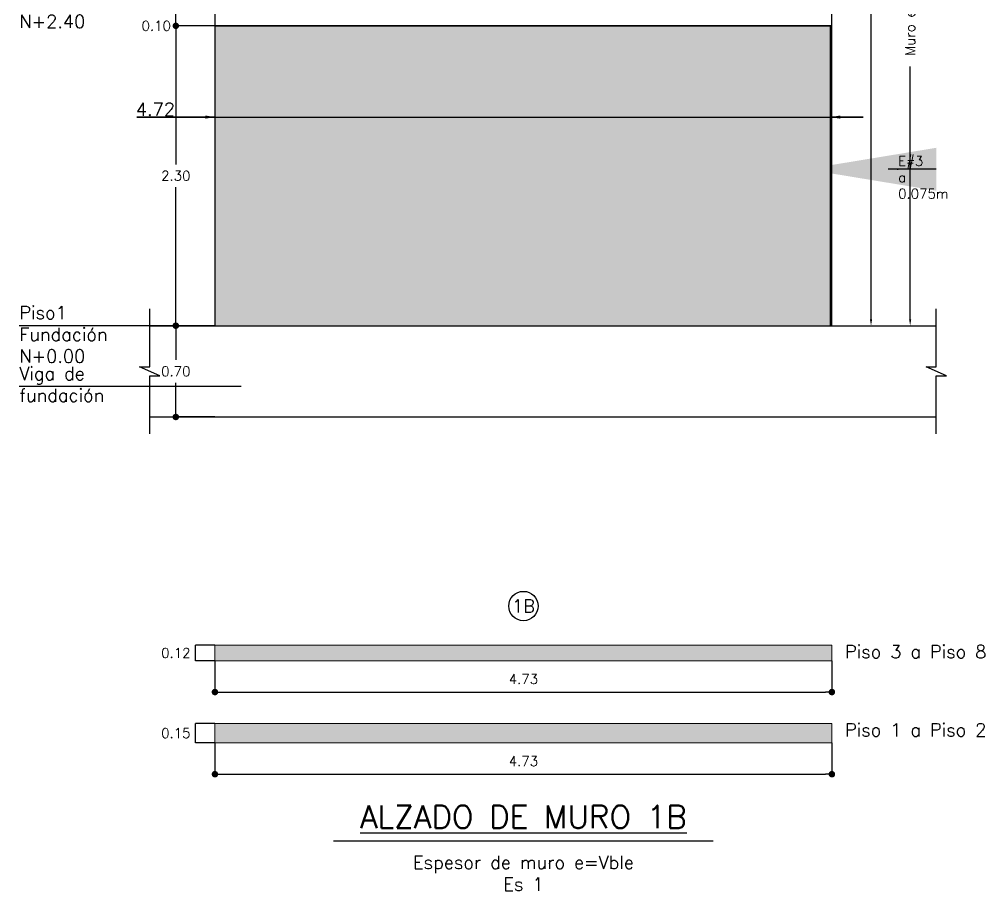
# Model space of a CAD drawing. Header units: millimetres. Extents: x -99999999 to 100000000, y -41 to 20.
# Drawn here: x 13.58 to 20.98, y -4.33 to 2.35 of the extents above; entities that cross this region are included whole.
import ezdxf
from ezdxf import colors
from ezdxf.entities.mleader import LeaderData, LeaderLine
from ezdxf.enums import TextEntityAlignment as Align
from ezdxf.math import Vec2, Vec3

# ---------------------------------------------------------------- set-up
doc = ezdxf.new("R2010")
doc.units = ezdxf.units.MM
doc.header["$LTSCALE"] = 0.01
doc.header["$PDMODE"] = 3
for name, color, linetype in [('FC_BORDES', 4, 'Continuous'), ('FC_COTAS', 1, 'Continuous'), ('FC_ET_VSMM', 3, 'Continuous'), ('FC_HATCH MUROS', 253, 'Continuous'), ('FC_LINEA CORTE', 1, 'Continuous'), ('FC_NUMERO', 11, 'Continuous'), ('FC_R-200', 5, 'Continuous'), ('FC_R-80', 11, 'Continuous')]:
    doc.layers.add(name, color=color, linetype=linetype)
doc.layers.add('FC_MURO CONCRETO', color=7, linetype='Continuous', lineweight=0)
doc.layers.add('FC_TEXTO NO IMPRIMIR', color=252, linetype='Continuous', plot=False)
doc.styles.add('FC_TEXT', font='romans.shx', dxfattribs={"height": 0.002})
doc.styles.add('FC_TEXT1', font='romans.shx')
doc.dimstyles.new('FC_COTAS', dxfattribs={"dimtxt": 0.0015, "dimasz": 0.001, "dimexe": 0, "dimexo": 0, "dimgap": 0.001, "dimtad": 1, "dimtih": 1, "dimtoh": 1, "dimzin": 0, "dimdsep": 46, "dimtxsty": 'FC_TEXT1', "dimblk": 'DOT', "dimcen": 0.09, "dimclrd": 256, "dimclre": 256, "dimclrt": 256, "dimadec": 0, "dimazin": 0, "dimtfac": 1, "dimtix": 1, "dimtmove": 2, "dimatfit": 3, "dimfxl": 1.002, "dimtolj": 1, "dimtzin": 0, "dimlwd": -1, "dimarcsym": 0})
doc.dimstyles.new('FC_COTAS EJES', dxfattribs={"dimtxt": 0.002, "dimasz": 0.0015, "dimexe": 0, "dimexo": 0, "dimgap": 0.001, "dimtad": 1, "dimtih": 1, "dimtoh": 1, "dimzin": 0, "dimdsep": 46, "dimtxsty": 'FC_TEXT1', "dimblk": 'DOT', "dimcen": 0.09, "dimclrd": 256, "dimclre": 256, "dimclrt": 256, "dimadec": 0, "dimazin": 0, "dimtfac": 1, "dimtix": 1, "dimtmove": 2, "dimatfit": 3, "dimfxl": 1.002, "dimtolj": 1, "dimtzin": 0, "dimlwd": -1, "dimarcsym": 0})

# ---------------------------------------------------------------- blocks, each defined once
blk = doc.blocks.new('_Dot')
at = {"color": 0, "linetype": 'ByBlock', "lineweight": -2}
blk.add_line((-0.5, 0), (-1, 0), dxfattribs=at)
at = {"color": 0, "linetype": 'ByBlock', "const_width": 0.5}
blk.add_lwpolyline([(-0.25, 0, 1), (0.25, 0, 1)], format="xyb", close=True, dxfattribs=at)
blk = doc.blocks.new('*D390')
at = {"layer": 'Defpoints', "color": 0, "ltscale": 0.6, "transparency": 16777216}
for p in [(15.08, 0), (14.78, 0), (15.08, -0.7)]:
    blk.add_point(p, dxfattribs=at)
at = {"layer": 'FC_COTAS', "lineweight": -2, "ltscale": 0.6, "transparency": 16777216}
for p, q in [((15.08, 0), (14.78, 0)), ((15.08, -0.7), (14.78, -0.7))]:
    blk.add_line(p, q, dxfattribs=at)
at = {"layer": 'FC_COTAS', "ltscale": 0.6, "transparency": 16777216}
for p, q in [((14.78, -0.05), (14.78, -0.2625)), ((14.78, -0.65), (14.78, -0.4375))]:
    blk.add_line(p, q, dxfattribs=at)
at = {"layer": 'FC_COTAS', "ltscale": 0.6, "transparency": 16777216, "xscale": 0.05, "yscale": 0.05, "zscale": 0.05}
for p, rotation in [((14.78, 0), 90), ((14.78, -0.7), 270)]:
    blk.add_blockref('_Dot', p, dxfattribs=dict(at, rotation=rotation))
at = {"layer": 'FC_COTAS', "ltscale": 0.6, "transparency": 16777216, "insert": (14.78, -0.35), "char_height": 0.075, "attachment_point": 5, "style": 'FC_TEXT1'}
blk.add_mtext('\\A1;0.70', dxfattribs=at)
blk = doc.blocks.new('*U311')
at = {"layer": 'FC_LINEA CORTE'}
blk.add_lwpolyline([(0, -0.0096), (0, -0.00067), (0.00157, -0.00067), (-0.00157, 0.00067), (0, 0.00067), (0, 0.0096)], dxfattribs=at)
blk = doc.blocks.new('FC_B_Nomenclatura')
at = {"layer": 'FC_NUMERO', "color": 0}
blk.add_circle((0, 0), 0.00225, dxfattribs=at)
at = {"layer": 'FC_NUMERO', "color": 0, "style": 'FC_TEXT1'}
blk.add_attdef('N-NUM', text='', height=0.002, dxfattribs=at).set_placement((0, 0), align=Align.MIDDLE_CENTER)
blk = doc.blocks.new('*D391')
at = {"layer": 'Defpoints', "color": 0, "ltscale": 0.6, "transparency": 16777216}
for p in [(14.93, -2.45), (15.08, -2.45), (15.08, -2.57)]:
    blk.add_point(p, dxfattribs=at)
at = {"layer": 'FC_COTAS', "lineweight": -2, "ltscale": 0.6, "transparency": 16777216}
for p, q in [((15.08, -2.45), (14.93, -2.45)), ((15.08, -2.57), (14.93, -2.57))]:
    blk.add_line(p, q, dxfattribs=at)
at = {"layer": 'FC_COTAS', "ltscale": 0.6, "transparency": 16777216}
blk.add_line((14.93, -2.57), (14.93, -2.45), dxfattribs=at)
at = {"layer": 'FC_COTAS', "ltscale": 0.6, "transparency": 16777216, "insert": (14.78, -2.51), "char_height": 0.075, "attachment_point": 5, "style": 'FC_TEXT1'}
blk.add_mtext('\\A1;0.12', dxfattribs=at)
blk = doc.blocks.new('*D392')
at = {"layer": 'Defpoints', "color": 0, "ltscale": 0.6, "transparency": 16777216}
for p in [(15.08, -2.57), (19.81, -2.57), (19.81, -2.81)]:
    blk.add_point(p, dxfattribs=at)
at = {"layer": 'FC_COTAS', "lineweight": -2, "ltscale": 0.6, "transparency": 16777216}
for p, q in [((15.08, -2.57), (15.08, -2.81)), ((19.81, -2.57), (19.81, -2.81))]:
    blk.add_line(p, q, dxfattribs=at)
at = {"layer": 'FC_COTAS', "ltscale": 0.6, "transparency": 16777216}
blk.add_line((15.13, -2.81), (19.76, -2.81), dxfattribs=at)
at = {"layer": 'FC_COTAS', "ltscale": 0.6, "transparency": 16777216, "xscale": 0.05, "yscale": 0.05, "zscale": 0.05, "rotation": 180}
blk.add_blockref('_Dot', (15.08, -2.81), dxfattribs=at)
at = {"layer": 'FC_COTAS', "ltscale": 0.6, "transparency": 16777216, "xscale": 0.05, "yscale": 0.05, "zscale": 0.05}
blk.add_blockref('_Dot', (19.81, -2.81), dxfattribs=at)
at = {"layer": 'FC_COTAS', "ltscale": 0.6, "transparency": 16777216, "insert": (17.445, -2.71), "char_height": 0.075, "attachment_point": 5, "style": 'FC_TEXT1'}
blk.add_mtext('\\A1;4.73', dxfattribs=at)
blk = doc.blocks.new('*D393')
at = {"layer": 'Defpoints', "color": 0, "ltscale": 0.6, "transparency": 16777216}
for p in [(14.93, -3.05), (15.08, -3.05), (15.08, -3.2)]:
    blk.add_point(p, dxfattribs=at)
at = {"layer": 'FC_COTAS', "lineweight": -2, "ltscale": 0.6, "transparency": 16777216}
for p, q in [((15.08, -3.05), (14.93, -3.05)), ((15.08, -3.2), (14.93, -3.2))]:
    blk.add_line(p, q, dxfattribs=at)
at = {"layer": 'FC_COTAS', "ltscale": 0.6, "transparency": 16777216}
blk.add_line((14.93, -3.2), (14.93, -3.05), dxfattribs=at)
at = {"layer": 'FC_COTAS', "ltscale": 0.6, "transparency": 16777216, "insert": (14.78, -3.125), "char_height": 0.075, "attachment_point": 5, "style": 'FC_TEXT1'}
blk.add_mtext('\\A1;0.15', dxfattribs=at)
blk = doc.blocks.new('*D394')
at = {"layer": 'Defpoints', "color": 0, "ltscale": 0.6, "transparency": 16777216}
for p in [(15.08, -3.2), (19.81, -3.2), (19.81, -3.44)]:
    blk.add_point(p, dxfattribs=at)
at = {"layer": 'FC_COTAS', "lineweight": -2, "ltscale": 0.6, "transparency": 16777216}
for p, q in [((15.08, -3.2), (15.08, -3.44)), ((19.81, -3.2), (19.81, -3.44))]:
    blk.add_line(p, q, dxfattribs=at)
at = {"layer": 'FC_COTAS', "ltscale": 0.6, "transparency": 16777216}
blk.add_line((15.13, -3.44), (19.76, -3.44), dxfattribs=at)
at = {"layer": 'FC_COTAS', "ltscale": 0.6, "transparency": 16777216, "xscale": 0.05, "yscale": 0.05, "zscale": 0.05, "rotation": 180}
blk.add_blockref('_Dot', (15.08, -3.44), dxfattribs=at)
at = {"layer": 'FC_COTAS', "ltscale": 0.6, "transparency": 16777216, "xscale": 0.05, "yscale": 0.05, "zscale": 0.05}
blk.add_blockref('_Dot', (19.81, -3.44), dxfattribs=at)
at = {"layer": 'FC_COTAS', "ltscale": 0.6, "transparency": 16777216, "insert": (17.445, -3.34), "char_height": 0.075, "attachment_point": 5, "style": 'FC_TEXT1'}
blk.add_mtext('\\A1;4.73', dxfattribs=at)
blk = doc.blocks.new('*U300')
at = {"layer": 'FC_R-200', "color": 4, "ltscale": 1.5}
blk.add_lwpolyline([(-0.0291, 0), (0.0291, 0)], dxfattribs=at)
at = {"layer": 'FC_R-200', "ltscale": 1.5, "style": 'FC_TEXT1'}
blk.add_attdef('%%UTÍTULO', text='', height=0.0035, dxfattribs=at).set_placement((0, 0.00366), align=Align.MIDDLE_CENTER)
at = {"layer": 'FC_R-80', "ltscale": 1.5, "style": 'FC_TEXT1'}
blk.add_attdef('ESCALA', text='', height=0.002, dxfattribs=at).set_placement((-0.02857, -0.0017), align=Align.MIDDLE_LEFT)
blk = doc.blocks.new('*D395')
at = {"layer": 'Defpoints', "color": 0, "ltscale": 0.6, "transparency": 16777216}
for p in [(14.78, 2.3), (15.08, 2.3), (15.08, 0)]:
    blk.add_point(p, dxfattribs=at)
at = {"layer": 'FC_COTAS', "lineweight": -2, "ltscale": 0.6, "transparency": 16777216}
for p, q in [((15.08, 2.3), (14.78, 2.3)), ((15.08, 0), (14.78, 0))]:
    blk.add_line(p, q, dxfattribs=at)
at = {"layer": 'FC_COTAS', "ltscale": 0.6, "transparency": 16777216}
for p, q in [((14.78, 2.25), (14.78, 1.2375)), ((14.78, 0.05), (14.78, 1.0625))]:
    blk.add_line(p, q, dxfattribs=at)
at = {"layer": 'FC_COTAS', "ltscale": 0.6, "transparency": 16777216, "xscale": 0.05, "yscale": 0.05, "zscale": 0.05}
for p, rotation in [((14.78, 2.3), 90), ((14.78, 0), 270)]:
    blk.add_blockref('_Dot', p, dxfattribs=dict(at, rotation=rotation))
at = {"layer": 'FC_COTAS', "ltscale": 0.6, "transparency": 16777216, "insert": (14.78, 1.15), "char_height": 0.075, "attachment_point": 5, "style": 'FC_TEXT1'}
blk.add_mtext('\\A1;2.30', dxfattribs=at)
blk = doc.blocks.new('*D396')
at = {"layer": 'Defpoints', "color": 0, "ltscale": 0.6, "transparency": 16777216}
for p in [(14.78, 2.4), (15.08, 2.4), (15.08, 2.3)]:
    blk.add_point(p, dxfattribs=at)
at = {"layer": 'FC_COTAS', "lineweight": -2, "ltscale": 0.6, "transparency": 16777216}
for p, q in [((15.08, 2.4), (14.78, 2.4)), ((15.08, 2.3), (14.78, 2.3))]:
    blk.add_line(p, q, dxfattribs=at)
at = {"layer": 'FC_COTAS', "ltscale": 0.6, "transparency": 16777216}
blk.add_line((14.78, 2.3), (14.78, 2.4), dxfattribs=at)
at = {"layer": 'FC_COTAS', "ltscale": 0.6, "transparency": 16777216, "insert": (14.63, 2.3), "char_height": 0.075, "attachment_point": 5, "style": 'FC_TEXT1'}
blk.add_mtext('\\A1;0.10', dxfattribs=at)
blk = doc.blocks.new('*D426')
at = {"layer": 'Defpoints', "color": 0, "ltscale": 0.6, "transparency": 16777216}
for p in [(19.81, 7.2), (20.11, 7.2), (19.81, 0)]:
    blk.add_point(p, dxfattribs=at)
at = {"layer": 'FC_COTAS', "lineweight": -2, "ltscale": 0.6, "transparency": 16777216}
for p, q in [((19.81, 7.2), (20.11, 7.2)), ((19.81, 0), (20.11, 0))]:
    blk.add_line(p, q, dxfattribs=at)
at = {"layer": 'FC_COTAS', "ltscale": 0.6, "transparency": 16777216}
for p, q in [((20.11, 7.15), (20.11, 4.6875)), ((20.11, 0.05), (20.11, 2.5125))]:
    blk.add_line(p, q, dxfattribs=at)
for points in [[(20.1017, 7.15), (20.1183, 7.15), (20.11, 7.2)], [(20.1017, 0.05), (20.1183, 0.05), (20.11, 0)]]:
    blk.add_solid(points, dxfattribs=at)
at = {"layer": 'FC_COTAS', "color": 11, "ltscale": 0.6, "transparency": 16777216, "insert": (20.11, 3.6), "char_height": 0.075, "attachment_point": 5, "rotation": 90, "style": 'FC_TEXT1'}
blk.add_mtext("\\A1;Muro en concreto f'c=280 kgf/cm²", dxfattribs=at)
blk = doc.blocks.new('*D428')
at = {"layer": 'Defpoints', "color": 0, "ltscale": 0.6, "transparency": 16777216}
for p in [(19.81, 4.8), (20.41, 4.8), (19.81, 0)]:
    blk.add_point(p, dxfattribs=at)
at = {"layer": 'FC_COTAS', "lineweight": -2, "ltscale": 0.6, "transparency": 16777216}
for p, q in [((19.81, 4.8), (20.41, 4.8)), ((19.81, 0), (20.41, 0))]:
    blk.add_line(p, q, dxfattribs=at)
at = {"layer": 'FC_COTAS', "ltscale": 0.6, "transparency": 16777216}
for p, q in [((20.41, 4.75), (20.41, 2.8125)), ((20.41, 0.05), (20.41, 1.9875))]:
    blk.add_line(p, q, dxfattribs=at)
for points in [[(20.4017, 4.75), (20.4183, 4.75), (20.41, 4.8)], [(20.4017, 0.05), (20.4183, 0.05), (20.41, 0)]]:
    blk.add_solid(points, dxfattribs=at)
at = {"layer": 'FC_COTAS', "color": 11, "ltscale": 0.6, "transparency": 16777216, "insert": (20.41, 2.4), "char_height": 0.075, "attachment_point": 5, "rotation": 90, "style": 'FC_TEXT1'}
blk.add_mtext('\\A1;Muro e=0.15', dxfattribs=at)
blk = doc.blocks.new('*U397')
at = {"layer": 'Defpoints', "ltscale": 0.9, "transparency": 33554457}
blk.add_line((0, 0), (0.0944, 0), dxfattribs=at)
at = {"layer": 'FC_R-80', "ltscale": 0.9, "style": 'FC_TEXT1'}
blk.add_attdef('TEXTO_001', (-0.01206, 0.0007), '', height=0.0015, dxfattribs=at)
at = {"layer": 'FC_LINEA CORTE', "ltscale": 0.9}
for points in [[(0, 0), (-0.012, 0), (0, 0)], [(0.0944, 0), (0.09938, 0), (0.0944, 0)]]:
    blk.add_leader(points, dimstyle='FC_COTAS EJES', override={"dimscale": 1}, dxfattribs=at)

msp = doc.modelspace()

# ---------------------------------------------------------------- hatches: boundary and pattern name
at = {"layer": 'FC_HATCH MUROS', "ltscale": 0.9}
for points in [[(15.08, 0), (19.8, 0), (19.8, 2.3), (15.08, 2.3)], [(15.08, -2.57), (19.81, -2.57), (19.81, -2.45), (15.08, -2.45)], [(15.08, -3.2), (19.81, -3.2), (19.81, -3.05), (15.08, -3.05)]]:
    msp.add_hatch(color=256, dxfattribs=at).paths.add_polyline_path(points)

# ---------------------------------------------------------------- linework, layer by layer
at = {"layer": 'FC_BORDES', "ltscale": 0.6}
for p, q in [((14.58, 0), (20.61, 0)), ((14.58, -0.7), (20.61, -0.7))]:
    msp.add_line(p, q, dxfattribs=at)
at = {"layer": 'FC_BORDES', "ltscale": 0.9}
for points in [[(15.08, 0), (19.81, 0), (19.81, 2.4), (15.08, 2.4)], [(15.08, 2.3), (19.81, 2.3)], [(15.08, 0), (19.8, 0), (19.8, 2.3), (15.08, 2.3)]]:
    msp.add_lwpolyline(points, close=True, dxfattribs=at)
at = {"layer": 'FC_LINEA CORTE', "ltscale": 0.35}
msp.add_line((15.08, 0), (13.58, 0), dxfattribs=at)
at = {"layer": 'FC_MURO CONCRETO', "ltscale": 0.6}
for points in [[(15.08, -2.57), (19.81, -2.57), (19.81, -2.45), (15.08, -2.45)], [(15.08, -3.2), (19.81, -3.2), (19.81, -3.05), (15.08, -3.05)]]:
    msp.add_lwpolyline(points, close=True, dxfattribs=at)

# ---------------------------------------------------------------- block references
at = {"layer": 'FC_COTAS', "ltscale": 0.6}
ref = msp.add_blockref('*U397', (15.08, 1.6), dxfattribs=dict(at, xscale=50, yscale=50, zscale=50))
ref.add_attrib('TEXTO_001', '4.72', (14.4734, 1.61), dxfattribs={"layer": 'FC_R-80', "ltscale": 0.9, "height": 0.1, "style": 'FC_TEXT1'})
at = {"layer": 'FC_COTAS', "color": 11, "ltscale": 0.6}
ref = msp.add_blockref('FC_B_Nomenclatura', (17.445, -2.15), dxfattribs=dict(at, xscale=50, yscale=50, zscale=50))
ref.add_attrib('N-NUM', '1B', dxfattribs={"layer": 'FC_NUMERO', "color": 0, "height": 0.1, "style": 'FC_TEXT'}).set_placement((17.445, -2.15), align=Align.MIDDLE_CENTER)
at = {"layer": 'FC_ET_VSMM', "ltscale": 0.6, "xscale": 50, "yscale": 50, "zscale": 50}
for p in [(14.58, -0.35), (20.61, -0.35)]:
    msp.add_blockref('*U311', p, dxfattribs=at)
msp.add_blockref('*U300', (17.445, -3.95), dxfattribs=at).add_auto_attribs({'%%UTÍTULO': '%%UALZADO DE MURO 1B'})

# ---------------------------------------------------------------- texts
at = {"layer": 'FC_R-80', "ltscale": 0.6, "char_height": 0.1, "style": 'FC_TEXT1'}
for s, insert, width, attachment_point in [('Piso 2^M^JN+2.40', (13.58, 2.55), 0.75, 1), ('Piso1^M^JFundación ^M^JN+0.00', (13.58, 0.15), 0.75, 1), ('Viga de ^M^Jfundación', (13.58, -0.3167), 0.6, 1), ('Piso 3 a Piso 8', (19.91, -2.45), 2, 1), ('Piso 1 a Piso 2', (19.91, -3.05), 2, 1), ('Espesor de muro e=Vble^M^JEs 1', (17.445, -4.2), 2, 5)]:
    msp.add_mtext(s, dxfattribs=dict(at, insert=insert, width=width, attachment_point=attachment_point))

# ---------------------------------------------------------------- dimensions: what is measured, and where the dimension line sits
at = {"layer": 'FC_COTAS', "ltscale": 0.6}
for base, p2, text, picture, middle in [((20.11, 7.2), (19.81, 7.2), "Muro en concreto f'c=280 kgf/cm²", '*D426', (20.11, 3.6)), ((20.41, 4.8), (19.81, 4.8), 'Muro e=0.15', '*D428', (20.41, 2.4))]:
    dim = msp.add_linear_dim(base=base, p1=(19.81, 0), p2=p2, angle=90, text=text, dimstyle='FC_COTAS', override={"dimscale": 0, "dimtxt": 0.0015, "dimasz": 0.001, "dimtxsty": 'FC_TEXT1', "dimsah": 1, "dimclrt": 11, "dimtix": 1, "dimtofl": 1, "dimtmove": 2, "dimatfit": 3}, dxfattribs=at)
    dim.commit()
    dim.dimension.update_dxf_attribs({"geometry": picture, "text_midpoint": middle, "dimtype": 128, "text_rotation": 90})
for base, p1, p2, picture, middle in [((14.78, 2.4), (15.08, 2.3), (15.08, 2.4), '*D396', (14.63, 2.3)), ((14.78, 2.3), (15.08, 0), (15.08, 2.3), '*D395', (14.78, 1.15)), ((14.93, -2.45), (15.08, -2.57), (15.08, -2.45), '*D391', (14.78, -2.51)), ((14.93, -3.05), (15.08, -3.2), (15.08, -3.05), '*D393', (14.78, -3.125))]:
    dim = msp.add_linear_dim(base=base, p1=p1, p2=p2, angle=90, dimstyle='FC_COTAS', override={"dimscale": 0, "dimtxt": 0.0015, "dimasz": 0.001, "dimblk1": 'Dot', "dimblk2": 'Dot', "dimsah": 1, "dimtix": 1, "dimtofl": 1, "dimtmove": 2, "dimatfit": 3}, dxfattribs=at)
    dim.commit()
    dim.dimension.update_dxf_attribs({"geometry": picture, "text_midpoint": middle, "dimtype": 128})
dim = msp.add_linear_dim(base=(14.78, 0), p1=(15.08, -0.7), p2=(15.08, 0), angle=90, dimstyle='FC_COTAS', override={"dimscale": 0, "dimtxt": 0.0015, "dimasz": 0.001, "dimblk1": 'Dot', "dimblk2": 'Dot', "dimsah": 1, "dimtix": 1, "dimtofl": 1, "dimtmove": 2, "dimatfit": 3}, dxfattribs=at)
dim.commit()
dim.dimension.update_dxf_attribs({"geometry": '*D390', "text_midpoint": (14.78, -0.35)})
for base, p1, p2, picture, middle in [((19.81, -2.81), (15.08, -2.57), (19.81, -2.57), '*D392', (17.445, -2.71)), ((19.81, -3.44), (15.08, -3.2), (19.81, -3.2), '*D394', (17.445, -3.34))]:
    dim = msp.add_linear_dim(base=base, p1=p1, p2=p2, dimstyle='FC_COTAS', override={"dimscale": 0, "dimtxt": 0.0015, "dimasz": 0.001, "dimblk1": 'Dot', "dimblk2": 'Dot', "dimsah": 1, "dimtix": 1, "dimtofl": 1, "dimtmove": 2, "dimatfit": 3}, dxfattribs=at)
    dim.commit()
    dim.dimension.update_dxf_attribs({"geometry": picture, "text_midpoint": middle, "dimtype": 128})

# ---------------------------------------------------------------- leaders
at = {"layer": 'FC_LINEA CORTE', "ltscale": 0.6}
msp.add_leader([(15.28, -0.4667), (14.88, -0.4667), (13.58, -0.4667)], dimstyle='FC_COTAS', override={"dimscale": 0, "dimasz": 0.001}, dxfattribs=at)
at = {"layer": 'FC_TEXTO NO IMPRIMIR', "ltscale": 0.6}
ml = msp.add_multileader_mtext('Standard', dxfattribs=at)
ml.set_content('E#3 a 0.075m', color=11, style='FC_TEXT1')
ml.set_leader_properties()
ml.build(insert=Vec2(0, 0))
ml.multileader.update_dxf_attribs({"text_left_attachment_type": 6, "text_right_attachment_type": 6, "dogleg_length": 0.008, "arrow_head_size": 1, "scale": 50})
ctx = ml.context
ctx.base_point, ctx.scale, ctx.char_height, ctx.arrow_head_size, ctx.landing_gap_size = Vec3(20.318, 1.2), 50, 0.075, 1, 0
ctx.left_attachment, ctx.right_attachment = 6, 6
notes = []
notes.append((ctx, [(0, (1, 1, 0), (20.31, 1.2), (1, 0), 0.008, [(0, [(19.61, 1.2)], 0, [])])]))
ctx.mtext.insert, ctx.mtext.width, ctx.mtext.flow_direction = Vec3(20.318, 1.3), 0.0015, 5
for ctx, leaders in notes:
    for number, flags, end, landing, length, lines in leaders:
        leader = LeaderData()
        leader.index, (leader.has_last_leader_line, leader.has_dogleg_vector, leader.attachment_direction) = number, flags
        leader.last_leader_point, leader.dogleg_vector, leader.dogleg_length = Vec3(end), Vec3(landing), length
        for number, points, colour, breaks in lines:
            line = LeaderLine()
            line.index, line.vertices, line.color, line.breaks = number, Vec3.list(points), colors.encode_raw_color(colour), breaks
            leader.lines.append(line)
        ctx.leaders.append(leader)

doc.saveas('drawing.dxf')
